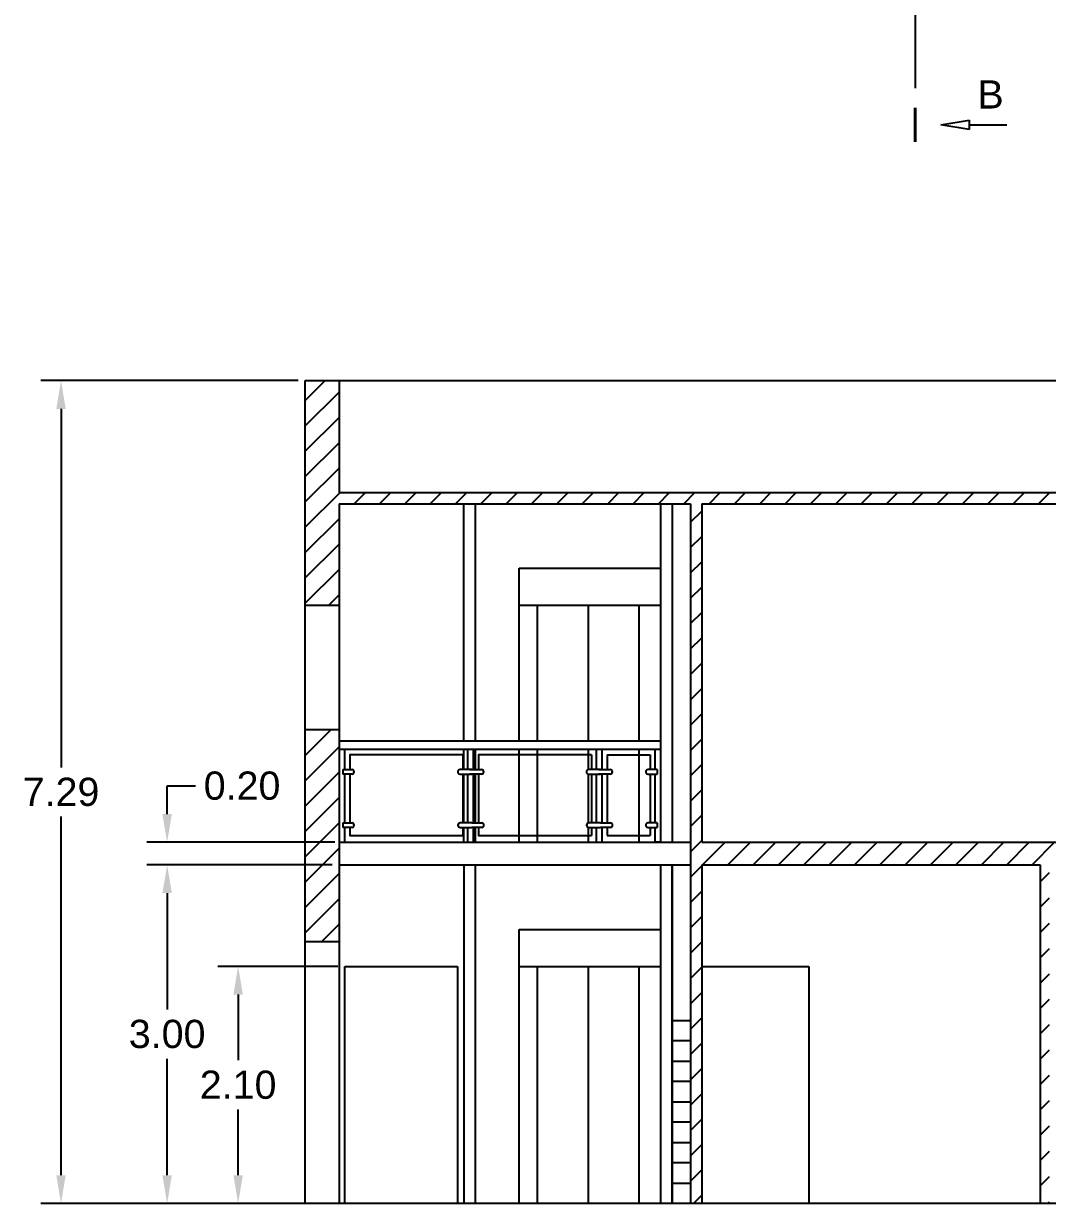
# Model space of a CAD drawing. Header units: millimetres. Extents: x 2164 to 32180, y 1376 to 2800.
# Drawn here: x 2170.62 to 2179.69, y 1376.67 to 1387.12 of the extents above; entities that cross this region are included whole.
import ezdxf

# ---------------------------------------------------------------- set-up
doc = ezdxf.new("R2010")
doc.units = ezdxf.units.MM
doc.linetypes.add('ACAD_ISO04W100', pattern=[30, 24, -3, 0, -3])
for name, color, linetype in [('Corte', 63, 'Continuous'), ('Corte muebles', 7, 'Continuous'), ('Cotas', 7, 'Continuous')]:
    doc.layers.add(name, color=color, linetype=linetype)
doc.layers.add('Linea de corte', color=7, linetype='ACAD_ISO04W100', lineweight=25)
doc.styles.get("Standard").update_dxf_attribs({"font": 'arial.ttf'})
doc.dimstyles.get("Standard").update_dxf_attribs({"dimtxt": 0.25, "dimasz": 0.25, "dimexe": 0.18, "dimexo": 0.0625, "dimgap": 0.09, "dimtad": 0, "dimtih": 1, "dimtoh": 1, "dimzin": 0, "dimdsep": 46, "dimtxsty": 'Standard', "dimcen": 0.09, "dimadec": 0, "dimazin": 0, "dimtfac": 1, "dimtofl": 0, "dimtmove": 0, "dimatfit": 3, "dimfxl": 1, "dimtolj": 1, "dimtzin": 0, "dimarcsym": 0})
pattern_1 = [(45, (0, 0.7), (-0.1122532015, 0.1122532015), [])]

# ---------------------------------------------------------------- blocks, each defined once
blk = doc.blocks.new('*D25')
at = {"layer": 'Cotas', "color": 0, "lineweight": -2, "transparency": 16777216}
for p, q in [((2173.405, 1378.766), (2172.342, 1378.766)), ((2172.522, 1378.516), (2172.522, 1377.934)), ((2172.522, 1376.916), (2172.522, 1377.498)), ((2173.405, 1376.666), (2172.342, 1376.666))]:
    blk.add_line(p, q, dxfattribs=at)
at = {"layer": 'Cotas', "color": 0, "transparency": 16777216}
for points in [[(2172.48, 1378.516), (2172.564, 1378.516), (2172.522, 1378.766)], [(2172.48, 1376.916), (2172.564, 1376.916), (2172.522, 1376.666)]]:
    blk.add_solid(points, dxfattribs=at)
at = {"layer": 'Defpoints', "color": 0, "transparency": 16777216}
for p in [(2173.467, 1378.766), (2172.522, 1376.666), (2173.467, 1376.666)]:
    blk.add_point(p, dxfattribs=at)
at = {"layer": 'Cotas', "color": 0, "transparency": 16777216, "insert": (2172.522, 1377.716), "char_height": 0.25, "attachment_point": 5}
blk.add_mtext('\\A1;2.10', dxfattribs=at)
blk = doc.blocks.new('*D26')
at = {"layer": 'Cotas', "color": 0, "lineweight": -2, "transparency": 16777216}
for p, q in [((2173.355, 1379.666), (2171.713, 1379.666)), ((2171.893, 1379.416), (2171.893, 1378.384)), ((2171.893, 1376.916), (2171.893, 1377.948)), ((2173.355, 1376.666), (2171.713, 1376.666))]:
    blk.add_line(p, q, dxfattribs=at)
at = {"layer": 'Cotas', "color": 0, "transparency": 16777216}
for points in [[(2171.851, 1379.416), (2171.935, 1379.416), (2171.893, 1379.666)], [(2171.851, 1376.916), (2171.935, 1376.916), (2171.893, 1376.666)]]:
    blk.add_solid(points, dxfattribs=at)
at = {"layer": 'Defpoints', "color": 0, "transparency": 16777216}
for p in [(2173.417, 1379.666), (2171.893, 1376.666), (2173.417, 1376.666)]:
    blk.add_point(p, dxfattribs=at)
at = {"layer": 'Cotas', "color": 0, "transparency": 16777216, "insert": (2171.893, 1378.166), "char_height": 0.25, "attachment_point": 5}
blk.add_mtext('\\A1;3.00', dxfattribs=at)
blk = doc.blocks.new('*D27')
at = {"layer": 'Cotas', "color": 0, "lineweight": -2, "transparency": 16777216}
for p, q in [((2171.893, 1380.116), (2171.893, 1380.366)), ((2171.893, 1380.366), (2172.143, 1380.366)), ((2173.38, 1379.866), (2171.713, 1379.866)), ((2173.355, 1379.666), (2171.713, 1379.666)), ((2171.893, 1379.416), (2171.893, 1379.166))]:
    blk.add_line(p, q, dxfattribs=at)
at = {"layer": 'Cotas', "color": 0, "transparency": 16777216}
for points in [[(2171.851, 1380.116), (2171.935, 1380.116), (2171.893, 1379.866)], [(2171.851, 1379.416), (2171.935, 1379.416), (2171.893, 1379.666)]]:
    blk.add_solid(points, dxfattribs=at)
at = {"layer": 'Defpoints', "color": 0, "transparency": 16777216}
for p in [(2171.893, 1379.866), (2173.442, 1379.866), (2173.417, 1379.666)]:
    blk.add_point(p, dxfattribs=at)
at = {"layer": 'Cotas', "color": 0, "transparency": 16777216, "insert": (2172.557, 1380.366), "char_height": 0.25, "attachment_point": 5}
blk.add_mtext('\\A1;0.20', dxfattribs=at)
blk = doc.blocks.new('*D28')
at = {"layer": 'Cotas', "color": 0, "lineweight": -2, "transparency": 16777216}
for p, q in [((2173.055, 1383.956), (2170.773, 1383.956)), ((2170.953, 1383.706), (2170.953, 1380.529)), ((2170.953, 1376.916), (2170.953, 1380.093)), ((2173.055, 1376.666), (2170.773, 1376.666))]:
    blk.add_line(p, q, dxfattribs=at)
at = {"layer": 'Cotas', "color": 0, "transparency": 16777216}
for points in [[(2170.911, 1383.706), (2170.994, 1383.706), (2170.953, 1383.956)], [(2170.911, 1376.916), (2170.994, 1376.916), (2170.953, 1376.666)]]:
    blk.add_solid(points, dxfattribs=at)
at = {"layer": 'Defpoints', "color": 0, "transparency": 16777216}
for p in [(2170.953, 1383.956), (2173.117, 1383.956), (2173.117, 1376.666)]:
    blk.add_point(p, dxfattribs=at)
at = {"layer": 'Cotas', "color": 0, "transparency": 16777216, "insert": (2170.953, 1380.311), "char_height": 0.25, "attachment_point": 5}
blk.add_mtext('\\A1;7.29', dxfattribs=at)

msp = doc.modelspace()

# ---------------------------------------------------------------- hatches: boundary and pattern name
at = {"layer": 'Corte muebles'}
h = msp.add_hatch(dxfattribs=at)
h.set_pattern_fill('ANSI31', color=256, scale=0.05)
h.set_pattern_definition(pattern_1)
h.paths.add_polyline_path([(2173.117, 1381.966), (2173.417, 1381.966), (2173.417, 1382.866), (2176.529, 1382.866), (2176.529, 1379.666), (2176.529, 1376.666), (2176.629, 1376.666), (2176.629, 1379.666), (2179.629, 1379.666), (2179.629, 1376.666), (2179.712, 1376.666), (2179.712, 1379.666), (2182.513, 1379.666), (2182.513, 1376.666), (2182.613, 1376.666), (2182.613, 1379.666), (2186.286, 1379.666), (2186.286, 1376.666), (2186.386, 1376.666), (2186.386, 1379.666), (2189.519, 1379.666), (2189.519, 1376.666), (2189.719, 1376.666), (2189.719, 1382.966), (2173.417, 1382.966), (2173.417, 1383.956), (2173.117, 1383.956)])
h.paths.add_polyline_path([(2176.629, 1382.866), (2182.226, 1382.866), (2182.226, 1379.866), (2176.629, 1379.866)], flags=16)
h.paths.add_polyline_path([(2182.342, 1382.866), (2186.823, 1382.866), (2186.823, 1379.866), (2182.342, 1379.866)], flags=16)
h.paths.add_polyline_path([(2186.919, 1382.866), (2189.519, 1382.866), (2189.519, 1379.866), (2186.919, 1379.866)], flags=16)
h = msp.add_hatch(dxfattribs=at)
h.set_pattern_fill('ANSI31', color=256, scale=0.05)
h.set_pattern_definition(pattern_1)
h.paths.add_polyline_path([(2173.117, 1378.986), (2173.417, 1378.986), (2173.417, 1379.666), (2173.417, 1380.866), (2173.117, 1380.866)])
at = {"layer": 'Cotas'}
h = msp.add_hatch(dxfattribs=at)
h.set_pattern_fill('ANGLE', color=256)
h.set_pattern_definition([(0, (0, 0), (0, 6.985), [5.08, -1.905]), (90, (0, 0), (-6.985, 4e-16), [5.08, -1.905])])
h.paths.add_polyline_path([(2178.999, 1386.264), (2178.749, 1386.222), (2178.999, 1386.181)])

# ---------------------------------------------------------------- linework, layer by layer
at = {"layer": 'Corte'}
for p, q in [((2173.117, 1376.666), (2173.117, 1383.956)), ((2173.117, 1383.956), (2194.109, 1383.956)), ((2173.417, 1383.956), (2173.417, 1382.966)), ((2173.417, 1382.966), (2189.719, 1382.966)), ((2173.417, 1382.866), (2176.529, 1382.866)), ((2173.417, 1382.866), (2173.417, 1379.666)), ((2174.521, 1380.766), (2174.521, 1382.866)), ((2174.621, 1382.866), (2174.621, 1380.766)), ((2176.267, 1379.866), (2176.267, 1382.866)), ((2176.267, 1382.866), (2176.367, 1382.866)), ((2176.367, 1382.866), (2176.367, 1379.866)), ((2176.529, 1382.866), (2176.529, 1379.666)), ((2176.629, 1382.866), (2176.629, 1379.866)), ((2176.629, 1382.866), (2182.226, 1382.866)), ((2174.521, 1380.51), (2174.521, 1380.687)), ((2174.621, 1380.687), (2174.621, 1380.51)), ((2174.521, 1380.037), (2174.521, 1380.47)), ((2174.621, 1380.47), (2174.621, 1380.037)), ((2174.521, 1379.866), (2174.521, 1379.997)), ((2174.621, 1379.997), (2174.621, 1379.866)), ((2173.417, 1379.866), (2176.529, 1379.866)), ((2176.629, 1379.866), (2182.226, 1379.866)), ((2173.417, 1379.666), (2176.529, 1379.666)), ((2173.417, 1379.666), (2173.417, 1376.666)), ((2174.521, 1379.666), (2174.521, 1376.666)), ((2174.621, 1379.666), (2174.621, 1376.666)), ((2176.267, 1376.666), (2176.267, 1379.666)), ((2176.367, 1379.666), (2176.367, 1376.666)), ((2176.529, 1379.666), (2176.529, 1376.666)), ((2176.629, 1379.666), (2176.629, 1376.666)), ((2176.629, 1379.666), (2179.629, 1379.666)), ((2179.629, 1379.666), (2179.629, 1376.666)), ((2189.719, 1376.666), (2173.117, 1376.666)), ((2176.367, 1376.666), (2176.267, 1376.666))]:
    msp.add_line(p, q, dxfattribs=at)
at = {"layer": 'Corte muebles'}
for p, q in [((2175.012, 1382.294), (2176.267, 1382.294)), ((2175.012, 1380.766), (2175.012, 1382.294)), ((2173.117, 1381.966), (2173.417, 1381.966)), ((2175.012, 1381.966), (2176.267, 1381.966)), ((2175.171, 1381.966), (2175.171, 1380.766)), ((2175.622, 1381.966), (2175.622, 1380.766)), ((2176.072, 1381.966), (2176.072, 1380.766)), ((2173.117, 1380.866), (2173.417, 1380.866)), ((2173.417, 1380.766), (2176.267, 1380.766)), ((2176.267, 1380.687), (2173.417, 1380.687)), ((2173.467, 1380.51), (2173.467, 1380.687)), ((2173.467, 1380.568), (2173.467, 1380.687)), ((2174.512, 1380.642), (2174.512, 1380.51)), ((2174.557, 1380.51), (2174.557, 1380.687)), ((2174.607, 1380.51), (2174.607, 1380.687)), ((2175.012, 1379.866), (2175.012, 1380.687)), ((2175.171, 1380.687), (2175.171, 1379.866)), ((2175.622, 1380.687), (2175.622, 1380.509)), ((2175.652, 1380.642), (2175.652, 1380.51)), ((2175.697, 1380.51), (2175.697, 1380.687)), ((2175.747, 1380.51), (2175.747, 1380.687)), ((2175.792, 1380.642), (2176.172, 1380.642)), ((2175.792, 1380.642), (2175.792, 1380.51)), ((2176.072, 1380.687), (2176.072, 1379.866)), ((2176.217, 1380.51), (2176.217, 1380.687)), ((2176.217, 1380.568), (2176.217, 1380.687)), ((2174.557, 1380.51), (2174.557, 1380.528)), ((2175.697, 1380.51), (2175.697, 1380.528)), ((2173.45, 1380.51), (2173.53, 1380.51)), ((2173.45, 1380.51), (2173.45, 1380.47)), ((2173.53, 1380.47), (2173.45, 1380.47)), ((2173.467, 1380.037), (2173.467, 1380.47)), ((2174.592, 1380.51), (2174.488, 1380.51)), ((2174.488, 1380.47), (2174.592, 1380.47)), ((2174.512, 1380.47), (2174.512, 1380.037)), ((2174.557, 1380.037), (2174.557, 1380.47)), ((2174.574, 1380.51), (2174.678, 1380.51)), ((2174.678, 1380.47), (2174.574, 1380.47)), ((2174.607, 1380.037), (2174.607, 1380.47)), ((2175.622, 1380.471), (2175.622, 1380.035)), ((2175.732, 1380.51), (2175.628, 1380.51)), ((2175.628, 1380.47), (2175.732, 1380.47)), ((2175.652, 1380.47), (2175.652, 1380.037)), ((2175.697, 1380.037), (2175.697, 1380.47)), ((2175.714, 1380.51), (2175.818, 1380.51)), ((2175.818, 1380.47), (2175.714, 1380.47)), ((2175.747, 1380.037), (2175.747, 1380.47)), ((2175.792, 1380.47), (2175.792, 1380.037)), ((2176.234, 1380.51), (2176.154, 1380.51)), ((2176.154, 1380.47), (2176.234, 1380.47)), ((2176.217, 1380.037), (2176.217, 1380.47)), ((2176.234, 1380.51), (2176.234, 1380.47)), ((2173.45, 1380.037), (2173.53, 1380.037)), ((2173.45, 1380.037), (2173.45, 1379.997)), ((2174.594, 1380.037), (2174.49, 1380.037)), ((2174.594, 1380.037), (2174.49, 1380.037)), ((2174.594, 1380.037), (2174.68, 1380.037)), ((2175.734, 1380.037), (2175.63, 1380.037)), ((2175.734, 1380.037), (2175.63, 1380.037)), ((2175.734, 1380.037), (2175.82, 1380.037)), ((2176.234, 1380.037), (2176.154, 1380.037)), ((2176.234, 1380.037), (2176.234, 1379.997)), ((2173.53, 1379.997), (2173.45, 1379.997)), ((2173.467, 1379.866), (2173.467, 1379.997)), ((2173.467, 1379.866), (2173.467, 1379.988)), ((2174.49, 1379.997), (2174.594, 1379.997)), ((2174.49, 1379.997), (2174.594, 1379.997)), ((2174.512, 1379.997), (2174.512, 1379.926)), ((2174.557, 1379.866), (2174.557, 1379.997)), ((2174.68, 1379.997), (2174.594, 1379.997)), ((2174.607, 1379.866), (2174.607, 1379.997)), ((2175.622, 1379.999), (2175.622, 1379.866)), ((2175.63, 1379.997), (2175.734, 1379.997)), ((2175.63, 1379.997), (2175.734, 1379.997)), ((2175.652, 1379.997), (2175.652, 1379.926)), ((2175.697, 1379.866), (2175.697, 1379.997)), ((2175.82, 1379.997), (2175.734, 1379.997)), ((2175.747, 1379.866), (2175.747, 1379.997)), ((2175.792, 1379.997), (2175.792, 1379.926)), ((2175.792, 1379.926), (2176.172, 1379.926)), ((2176.154, 1379.997), (2176.234, 1379.997)), ((2176.217, 1379.866), (2176.217, 1379.997)), ((2176.217, 1379.866), (2176.217, 1379.988)), ((2173.417, 1379.866), (2173.467, 1379.866)), ((2176.267, 1379.866), (2176.217, 1379.866)), ((2176.367, 1376.666), (2176.367, 1379.666)), ((2175.012, 1376.666), (2175.012, 1379.094)), ((2175.012, 1379.094), (2176.267, 1379.094)), ((2173.117, 1378.986), (2173.417, 1378.986)), ((2173.467, 1376.666), (2173.467, 1378.766)), ((2173.467, 1378.766), (2174.467, 1378.766)), ((2174.467, 1378.766), (2174.467, 1376.666)), ((2175.012, 1378.766), (2176.267, 1378.766)), ((2175.171, 1378.766), (2175.171, 1376.666)), ((2175.622, 1378.766), (2175.622, 1376.666)), ((2176.072, 1378.766), (2176.072, 1376.666)), ((2176.629, 1378.766), (2177.579, 1378.766)), ((2177.579, 1378.766), (2177.579, 1376.666)), ((2176.367, 1378.286), (2176.529, 1378.286)), ((2176.529, 1378.106), (2176.367, 1378.106)), ((2176.367, 1377.926), (2176.529, 1377.926)), ((2176.529, 1377.746), (2176.367, 1377.746)), ((2176.367, 1377.566), (2176.529, 1377.566)), ((2176.529, 1377.386), (2176.367, 1377.386)), ((2176.367, 1377.206), (2176.529, 1377.206)), ((2176.529, 1377.026), (2176.367, 1377.026)), ((2176.367, 1376.846), (2176.529, 1376.846))]:
    msp.add_line(p, q, dxfattribs=at)
for points in [[(2174.512, 1380.642), (2173.512, 1380.642), (2173.512, 1380.568)], [(2173.512, 1380.642), (2173.512, 1380.51)], [(2175.652, 1380.642), (2174.652, 1380.642), (2174.652, 1380.568)], [(2174.652, 1380.642), (2174.652, 1380.51)], [(2176.172, 1380.642), (2176.172, 1380.51)], [(2173.512, 1380.47), (2173.512, 1380.037)], [(2174.652, 1380.47), (2174.652, 1380.037)], [(2176.172, 1380.47), (2176.172, 1380.037)], [(2173.512, 1379.997), (2173.512, 1379.926)], [(2173.512, 1379.988), (2173.512, 1379.926), (2174.512, 1379.926)], [(2174.652, 1379.997), (2174.652, 1379.926), (2175.652, 1379.926)], [(2176.172, 1379.997), (2176.172, 1379.926)]]:
    msp.add_lwpolyline(points, dxfattribs=at)
for centre, start, end in [((2173.53, 1380.49), 270, 90), ((2174.488, 1380.49), 90, 270), ((2174.678, 1380.49), 270, 90), ((2175.628, 1380.49), 90, 270), ((2175.818, 1380.49), 270, 90), ((2176.154, 1380.49), 90, 270), ((2173.53, 1380.017), 270, 90), ((2174.49, 1380.017), 90, 270), ((2174.49, 1380.017), 90, 270), ((2174.68, 1380.017), 270, 90), ((2175.63, 1380.017), 90, 270), ((2175.63, 1380.017), 90, 270), ((2175.82, 1380.017), 270, 90), ((2176.154, 1380.017), 90, 270)]:
    msp.add_arc(centre, 0.02, start, end, dxfattribs=at)
at = {"layer": 'Cotas'}
for p, q in [((2178.749, 1386.222), (2178.999, 1386.264)), ((2178.999, 1386.181), (2178.749, 1386.222)), ((2178.999, 1386.264), (2178.999, 1386.181)), ((2178.999, 1386.222), (2179.333, 1386.222))]:
    msp.add_line(p, q, dxfattribs=at)
at = {"layer": 'Linea de corte'}
msp.add_line((2178.522, 1403.277), (2178.522, 1386.549), dxfattribs=at)
at = {"layer": 'Linea de corte', "linetype": 'Continuous', "lineweight": 40}
msp.add_line((2178.522, 1386.372), (2178.522, 1386.072), dxfattribs=at)

# ---------------------------------------------------------------- texts
at = {"layer": 'Cotas', "insert": (2179.072, 1386.617), "char_height": 0.25, "attachment_point": 1}
msp.add_mtext_dynamic_manual_height_columns('B', width=0.53508, gutter_width=12.5, heights=[0], dxfattribs=at)

# ---------------------------------------------------------------- dimensions: what is measured, and where the dimension line sits
at = {"layer": 'Cotas'}
for base, p1, p2, picture, middle in [((2170.953, 1383.956), (2173.117, 1376.666), (2173.117, 1383.956), '*D28', (2170.953, 1380.311)), ((2171.893, 1379.866), (2173.417, 1379.666), (2173.442, 1379.866), '*D27', (2172.557, 1380.366)), ((2171.893, 1376.666), (2173.417, 1379.666), (2173.417, 1376.666), '*D26', (2171.893, 1378.166)), ((2172.522, 1376.666), (2173.467, 1378.766), (2173.467, 1376.666), '*D25', (2172.522, 1377.716))]:
    dim = msp.add_linear_dim(base=base, p1=p1, p2=p2, angle=90, dimstyle='Standard', dxfattribs=at)
    dim.commit()
    dim.dimension.update_dxf_attribs({"geometry": picture, "text_midpoint": middle})

doc.saveas('drawing.dxf')
